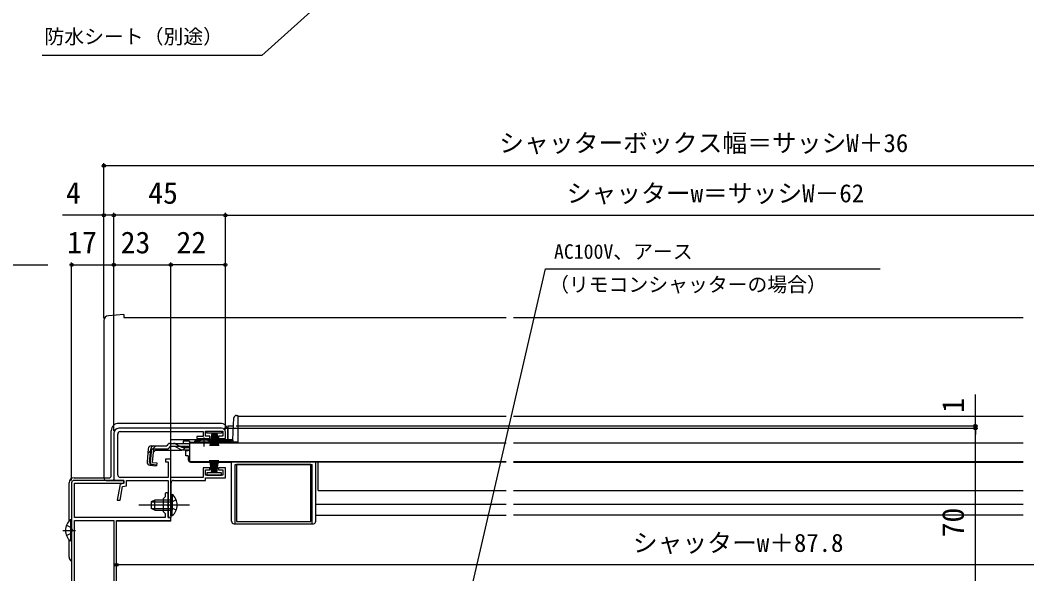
# Model space of a CAD drawing. Units: millimetres, scale not verified. Extents: x -525 to 525, y -783 to 778.
# Drawn here: x -276.8 to 129.3, y -472.5 to -248.9 of the extents above; entities that cross this region are included whole.
import ezdxf
from ezdxf.enums import TextEntityAlignment as Align

# ---------------------------------------------------------------- set-up
doc = ezdxf.new("R2010")
doc.units = ezdxf.units.MM
doc.header["$LTSCALE"] = 4
for name, color, linetype in [('0-2_YKK_11', 7, 'Continuous'), ('0-4_YKK_12', 2, 'Continuous'), ('0-5_YKK_13', 4, 'Continuous'), ('0-7_YKK_D', 6, 'Continuous')]:
    doc.layers.add(name, color=color, linetype=linetype)
doc.styles.add('ＭＳ ゴシック', font='')
doc.styles.get('ＭＳ ゴシック').set_extended_font_data('MS Gothic')

msp = doc.modelspace()

# ---------------------------------------------------------------- linework, layer by layer
at = {"layer": '0-2_YKK_11'}
for p, q in [((-195.495, -413.699), (-236.995, -413.699)), ((-237.395, -432.499), (-237.395, -415.999))]:
    msp.add_line(p, q, dxfattribs=at)
for points in [[(-238.995, -415.699), (-238.995, -434.699), (-234.995, -434.699), (-234.995, -435.899), (-235.825, -436.065)], [(-236.395, -414.999), (-202.995, -414.999), (-202.995, -416.999), (-205.495, -416.999), (-205.495, -417.799), (-200.245, -417.799), (-200.245, -416.899), (-201.995, -416.899), (-201.995, -414.799), (-194.995, -414.799), (-194.995, -416.899), (-196.745, -416.899), (-196.745, -417.799), (-193.995, -417.799), (-193.995, -415.199)], [(-214.895, -434.699), (-201.995, -434.699), (-201.995, -433.699), (-193.995, -433.699), (-193.995, -429.599), (-196.745, -429.599), (-196.745, -430.499), (-194.995, -430.499), (-194.995, -432.599), (-201.995, -432.599), (-201.995, -430.499), (-200.245, -430.499), (-200.245, -429.599), (-202.995, -429.599), (-202.995, -433.599), (-215.995, -433.599), (-215.995, -426.199), (-218.195, -426.199), (-218.195, -427.199), (-216.995, -427.199), (-216.995, -433.499), (-236.395, -433.499)], [(-255.995, -435.699), (-255.995, -540.699), (-275.995, -540.699), (-275.995, -542.699), (-275.295, -542.699), (-275.295, -541.899), (-263.695, -541.899), (-263.695, -542.699), (-263.295, -542.699), (-262.995, -542.399), (-262.695, -542.099), (-256.295, -542.099), (-255.995, -542.399), (-255.695, -542.699), (-254.795, -542.699), (-254.795, -538.699), (-235.895, -538.699)], [(-218.295, -440.299), (-218.295, -441.299), (-219.095, -442.099), (-219.095, -447.299), (-218.295, -448.099), (-218.295, -449.699), (-254.795, -449.699), (-254.795, -435.899), (-234.995, -435.899), (-234.995, -434.699), (-254.995, -434.699)], [(-236.614, -436.872), (-237.641, -442.699), (-236.423, -442.699), (-235.456, -437.214), (-233.795, -436.882), (-233.795, -434.699), (-217.095, -434.699), (-217.095, -449.699), (-215.895, -449.699), (-215.895, -445.157), (-216.015, -444.974), (-216.015, -444.424), (-215.895, -444.24), (-215.895, -435.699)], [(-235.895, -530.699), (-237.895, -530.699), (-237.895, -450.899), (-215.995, -450.899), (-215.995, -449.699), (-217.095, -449.699), (-217.095, -445.157), (-217.215, -444.974), (-217.215, -444.424), (-217.095, -444.24), (-217.095, -440.299)]]:
    msp.add_lwpolyline(points, dxfattribs=at)
msp.add_lwpolyline([(-238.995, -450.899), (-238.995, -537.499), (-254.795, -537.499), (-254.795, -450.899)], close=True, dxfattribs=at)
for centre, radius, start, end in [((-236.995, -415.699), 2, 90.00001, 179.99999), ((-195.495, -415.199), 1.5, 0.00001, 89.99999), ((-236.395, -415.999), 1, 90.00001, 179.99999), ((-236.395, -432.499), 1, 180.00001, 269.99999), ((-254.995, -435.699), 1, 90.00001, 179.99999), ((-235.629, -437.045), 1, 101.3099, 169.99997), ((-214.895, -435.699), 1, 90.00001, 179.99999), ((-217.695, -440.299), 0.6, 359.99999, 180.00001)]:
    msp.add_arc(centre, radius, start, end, dxfattribs=at)
at = {"layer": '0-4_YKK_12'}
for p, q in [((-188.994, -408.799), (-80.745, -408.799)), ((-188.994, -408.799), (-188.994, -419.102)), ((-77.745, -408.799), (127.756, -408.799)), ((-192.995, -412.697), (-190.675, -412.697)), ((-192.995, -412.697), (-192.995, -418.197)), ((-215.995, -426.199), (-215.995, -418.197)), ((-215.995, -418.197), (-190.963, -418.197)), ((-208.496, -419.299), (-205.246, -419.299)), ((-206.994, -427.099), (-206.994, -427.299)), ((-80.745, -427.299), (-206.994, -427.299)), ((-156.494, -438.795), (-156.494, -427.299)), ((-77.745, -427.299), (127.756, -427.299)), ((-215.995, -444.984), (-215.995, -435.199)), ((-156.494, -438.795), (-80.745, -438.795)), ((-77.745, -438.795), (127.756, -438.795)), ((-157.494, -444.299), (-80.745, -444.299)), ((-77.745, -444.299), (127.756, -444.299)), ((-215.995, -451.199), (-215.995, -449.622)), ((-157.494, -448.799), (-80.745, -448.799)), ((127.756, -448.799), (-77.745, -448.799)), ((-215.995, -451.199), (-237.895, -451.199))]:
    msp.add_line(p, q, dxfattribs=at)
at = {"layer": '0-5_YKK_13'}
for p, q in [((-234.996, -367.699), (-241.171, -368.239)), ((-77.745, -368.999), (127.756, -368.999)), ((-242.996, -370.231), (-242.996, -433.699)), ((-190.972, -418.325), (-190.506, -409.446)), ((-189.508, -408.499), (-188.996, -408.499)), ((-188.996, -408.499), (-188.996, -419.299)), ((-195.996, -411.699), (-236.995, -411.699)), ((-239.995, -432.699), (-239.995, -414.699)), ((-202.496, -421.019), (-202.496, -417.395)), ((-199.495, -415.699), (-200.195, -420.799)), ((-199.795, -420.799), (-199.295, -415.699)), ((-199.095, -415.699), (-199.445, -420.799)), ((-199.145, -420.799), (-198.895, -415.699)), ((-198.695, -415.699), (-198.895, -420.799)), ((-198.495, -415.699), (-198.495, -420.799)), ((-198.295, -415.699), (-198.095, -420.799)), ((-197.845, -420.799), (-198.095, -415.699)), ((-197.895, -415.699), (-197.545, -420.799)), ((-197.195, -420.799), (-197.695, -415.699)), ((-197.495, -415.699), (-196.795, -420.799)), ((-192.995, -418.197), (-192.995, -414.699)), ((-225.117, -421.914), (-225.587, -427.286)), ((-222.021, -420.819), (-225.283, -423.807)), ((-224.551, -427.377), (-224.073, -421.914)), ((-223.795, -421.904), (-224.274, -427.378)), ((-223.795, -421.904), (-224.084, -421.875)), ((-223.922, -420.819), (-217.564, -420.819)), ((-223.356, -427.481), (-222.878, -422.019)), ((-222.878, -422.019), (-217.564, -422.019)), ((-217.564, -420.819), (-217.535, -420.708)), ((-214.867, -421.019), (-216.381, -421.019)), ((-216.376, -419.819), (-214.929, -419.819)), ((-214.929, -419.819), (-208.496, -419.819)), ((-208.496, -421.019), (-214.867, -421.019)), ((-214.013, -421.21), (-211.902, -422.207)), ((-211.945, -421.17), (-213.97, -420.063)), ((-210.986, -421.415), (-208.496, -421.415)), ((-208.496, -418.819), (-208.496, -419.819)), ((-208.496, -419.499), (-80.745, -419.499)), ((-208.496, -419.819), (-208.496, -419.589)), ((-206.504, -419.299), (-205.246, -419.299)), ((-206.004, -418.799), (-204.37, -418.799)), ((-205.246, -419.499), (-205.246, -419.166)), ((-205.246, -419.166), (-199.746, -419.166)), ((-205.246, -419.499), (-199.746, -419.499)), ((-200.623, -418.799), (-191.471, -418.799)), ((-199.746, -419.499), (-199.746, -419.166)), ((-199.746, -419.299), (-190.996, -419.299)), ((-190.996, -418.47), (-190.996, -419.224)), ((-188.996, -419.224), (-190.996, -419.224)), ((-188.996, -419.299), (-190.996, -419.299)), ((-77.745, -419.499), (127.756, -419.499)), ((-222.1, -422.519), (-222.993, -423.337)), ((-222.1, -422.519), (-211.896, -422.519)), ((-211.048, -422.398), (-208.496, -422.398)), ((-208.994, -422.799), (-209.994, -422.799)), ((-209.994, -424.799), (-209.994, -422.799)), ((-208.994, -424.799), (-209.994, -424.799)), ((-208.994, -422.398), (-208.994, -422.799)), ((-208.994, -424.799), (-208.994, -426.299)), ((-224.496, -428.586), (-221.767, -428.825)), ((-221.741, -428.536), (-223.459, -428.363)), ((-223.356, -427.481), (-221.662, -427.63)), ((-221.662, -427.63), (-221.767, -428.825)), ((-207.994, -427.299), (-191.494, -427.299)), ((-206.994, -427.099), (-206.994, -427.299)), ((-199.495, -431.695), (-200.195, -426.595)), ((-199.795, -426.595), (-199.295, -431.695)), ((-199.095, -431.695), (-199.445, -426.595)), ((-199.145, -426.595), (-198.895, -431.695)), ((-198.695, -431.695), (-198.895, -426.595)), ((-198.495, -431.695), (-198.495, -426.595)), ((-198.295, -431.695), (-198.095, -426.595)), ((-197.845, -426.595), (-198.095, -431.695)), ((-197.895, -431.695), (-197.545, -426.595)), ((-197.195, -426.595), (-197.695, -431.695)), ((-197.495, -431.695), (-196.795, -426.595)), ((-191.494, -451.199), (-191.494, -427.299)), ((-189.994, -452.199), (-189.994, -428.299)), ((-189.994, -428.299), (-158.994, -428.299)), ((-158.994, -452.199), (-158.994, -428.299)), ((-157.494, -451.199), (-157.494, -427.299)), ((-77.745, -427.099), (127.756, -427.099)), ((-254.995, -433.699), (-240.995, -433.699)), ((-238.996, -434.699), (-238.996, -434.399)), ((-256.995, -451.111), (-256.995, -435.699)), ((-241.996, -434.699), (-238.996, -434.699)), ((-215.895, -440.449), (-215.895, -446.699)), ((-215.895, -440.449), (-215.386, -440.449)), ((-215.386, -440.449), (-215.386, -446.699)), ((-208.395, -444.699), (-228.895, -444.699)), ((-222.495, -442.699), (-223.895, -443.399)), ((-223.895, -443.399), (-223.895, -445.999)), ((-222.495, -446.699), (-223.895, -445.999)), ((-223.804, -443.353), (-215.895, -443.353)), ((-223.804, -446.044), (-215.895, -446.044)), ((-222.495, -446.699), (-222.495, -442.699)), ((-215.386, -448.949), (-215.386, -442.699)), ((-256.504, -450.649), (-256.504, -459.149)), ((-255.995, -450.649), (-256.504, -450.649)), ((-255.995, -450.649), (-255.995, -459.149)), ((-222.495, -446.699), (-215.895, -446.699)), ((-215.895, -448.949), (-215.386, -448.949)), ((-255.995, -452.899), (-255.995, -456.899)), ((-190.494, -452.199), (-158.494, -452.199)), ((-259.486, -454.899), (-254.4, -454.899)), ((-256.995, -465.699), (-256.995, -458.686)), ((-255.995, -459.149), (-256.504, -459.149))]:
    msp.add_line(p, q, dxfattribs=at)
for points in [[(-234.996, -367.699), (-234.996, -368.999), (-80.745, -368.999)], [(-208.496, -418.819), (-210.996, -418.819), (-210.996, -419.819)], [(-208.496, -419.499), (-208.496, -427.099), (-80.745, -427.099)], [(-215.895, -448.949), (-215.895, -442.699), (-222.495, -442.699)], [(-213.799, -442.624), (-215.706, -443.554), (-216.315, -444.699)], [(-213.799, -446.774), (-215.706, -445.844), (-216.315, -444.699)], [(-258.091, -452.824), (-256.184, -453.754), (-255.575, -454.899)], [(-258.091, -456.974), (-256.184, -456.044), (-255.575, -454.899)]]:
    msp.add_lwpolyline(points, dxfattribs=at)
for points in [[(-195.495, -414.799), (-195.495, -415.699), (-201.495, -415.699), (-201.495, -414.799)], [(-159.494, -451.299), (-159.494, -428.299), (-189.494, -428.299), (-189.494, -451.299)], [(-195.495, -432.595), (-195.495, -431.695), (-201.495, -431.695), (-201.495, -432.595)]]:
    msp.add_lwpolyline(points, close=True, dxfattribs=at)
for centre, radius, start, end in [((-240.996, -370.231), 2, 95, 180), ((-189.508, -409.499), 1, 90, 177), ((-236.995, -414.699), 3, 90, 180), ((-195.995, -414.699), 3, 0, 90), ((-223.922, -422.019), 1.2, 90, 175), ((-222.878, -422.019), 1.2, 90, 175), ((-217.564, -420.819), 1.2, 270, 350.40593), ((-216.376, -421.019), 1.2, 90, 165), ((-214.929, -421.819), 2, 61.34821, 90), ((-214.867, -423.019), 2, 64.72727, 90), ((-210.986, -419.415), 2, 241.34821, 270), ((-211.048, -420.398), 2, 244.72727, 270), ((-211.896, -420.619), 1.9, 291.09634, 347.8468), ((-206.004, -419.299), 0.5, 90, 178), ((-202.496, -424.499), 6, 62.72039, 117.27961), ((-191.471, -418.299), 0.5, 270, 357), ((-211.896, -420.619), 1.9, 270, 291.09634), ((-207.994, -426.299), 1, 180, 270), ((-224.392, -427.391), 1.2, 175, 265), ((-223.356, -427.481), 1.2, 175, 265), ((-223.368, -427.457), 0.91, 175, 264.23615), ((-254.995, -435.699), 2, 90, 180), ((-241.996, -433.699), 1, 180, 270), ((-240.995, -432.699), 1, 270, 0), ((-218.926, -444.699), 5.531, 309.79413, 50.20587), ((-252.964, -454.899), 5.531, 129.79413, 230.20587), ((-190.494, -451.199), 1, 180, 270), ((-158.494, -451.199), 1, 270, 0), ((-254.995, -465.699), 2, 180, 239.99939)]:
    msp.add_arc(centre, radius, start, end, dxfattribs=at)
at = {"layer": '0-7_YKK_D'}
for p, q in [((-242.996, -369.231), (-242.996, -306.699)), ((293.006, -307.699), (-242.996, -307.699)), ((-242.996, -369.231), (-242.996, -326.699)), ((-238.995, -414.699), (-238.995, -326.699)), ((-238.995, -414.699), (-238.995, -326.699)), ((-193.995, -327.699), (-238.995, -327.699)), ((-193.995, -414.199), (-193.995, -326.699)), ((-193.995, -414.199), (-193.995, -326.699)), ((-193.995, -327.699), (244.005, -327.699)), ((-255.995, -434.699), (-255.995, -346.699)), ((-255.995, -347.699), (-238.995, -347.699)), ((-238.995, -414.699), (-238.995, -346.699)), ((-238.995, -414.699), (-238.995, -346.699)), ((-238.995, -347.699), (-215.995, -347.699)), ((-215.995, -448.999), (-215.995, -346.699)), ((-215.995, -448.999), (-215.995, -346.699)), ((-193.995, -347.699), (-215.995, -347.699)), ((-193.995, -414.199), (-193.995, -346.699)), ((108.502, -412.697), (108.502, -399.984)), ((-194.495, -413.699), (109.502, -413.699)), ((-194.495, -413.699), (109.502, -413.699)), ((-189.675, -412.697), (109.502, -412.697)), ((108.502, -413.699), (108.502, -412.697)), ((108.502, -413.699), (108.502, -416.249)), ((108.502, -483.701), (108.502, -413.699)), ((287.905, -468.799), (-237.895, -468.799))]:
    msp.add_line(p, q, dxfattribs=at)
for points in [[(-126.303, -215.488), (-128.198, -217.194), (-179.335, -263.238), (-267.82, -263.238)], [(-238.995, -327.699), (-242.996, -327.699), (-259.665, -327.699)], [(-359.5, -421.565), (-359.057, -419.054), (-346.475, -347.699), (-265.527, -347.699)], [(-110.495, -546.7), (-109.921, -544.215), (-64.932, -349.346), (70.127, -349.346)]]:
    msp.add_lwpolyline(points, dxfattribs=at)
for centre in [(-242.996, -307.699), (-242.996, -327.699), (-238.995, -327.699), (-238.995, -327.699), (-193.995, -327.699), (-193.995, -327.699), (-255.995, -347.699), (-238.995, -347.699), (-238.995, -347.699), (-215.995, -347.699), (-215.995, -347.699), (-193.995, -347.699), (108.502, -412.697), (108.502, -413.699), (108.502, -413.699), (-237.895, -468.799)]:
    msp.add_circle(centre, 0.637, dxfattribs=at)

# ---------------------------------------------------------------- texts
at = {"layer": '0-7_YKK_D', "style": 'ＭＳ ゴシック'}
for s, height, p in [('防水シート（別途）', 5.865, (-266.945, -260.26)), ('シャッターボックス幅＝サッシW＋36', 7.331, (-83.546, -304.392)), ('4', 8.798, (-258.278, -325.699)), ('45', 8.798, (-225.086, -325.699)), ('シャッターw＝サッシW－62', 7.331, (-56.33, -324.676)), ('17', 8.798, (-257.767, -345.699)), ('23', 8.798, (-236.222, -345.699)), ('22', 8.798, (-213.722, -345.699)), ('AC100V、アース', 5.865, (-61.463, -347.038)), ('（リモコンシャッターの場合）', 5.865, (-63.418, -360.338)), ('シャッターw＋87.8', 7.331, (-29.654, -465.776))]:
    msp.add_text(s, height=height, dxfattribs=at).set_placement(p, align=Align.BOTTOM_LEFT)
for s, p in [('1', (106.502, -407.438)), ('70', (106.502, -457.7))]:
    msp.add_text(s, height=8.798, rotation=90, dxfattribs=at).set_placement(p, align=Align.BOTTOM_LEFT)

doc.saveas('drawing.dxf')
